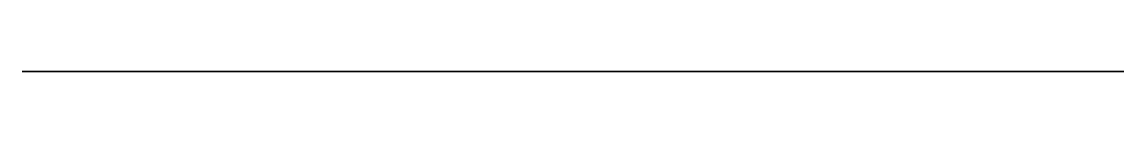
# Model space of a CAD drawing. Header units: centimetres. Extents: x -0.32 to 6.78, y 1.63 to 1.63.
import ezdxf

# ---------------------------------------------------------------- set-up
doc = ezdxf.new("R2010")
doc.units = ezdxf.units.CM
doc.header["$MEASUREMENT"] = 0
doc.layers.add('VeinCam Plus_Acrylic Top v1_Reconstructed-Sketch1', color=7, linetype='Continuous')

msp = doc.modelspace()

# ---------------------------------------------------------------- linework, layer by layer
at = {"layer": 'VeinCam Plus_Acrylic Top v1_Reconstructed-Sketch1'}
for p, q in [((-0.32, 1.63, 0.39), (-0.32, 1.63, -4.81)), ((6.28, 1.63, 0.89), (0.18, 1.63, 0.89)), ((0.18, 1.63, -5.31), (6.28, 1.63, -5.31)), ((6.78, 1.63, -4.81), (6.78, 1.63, 0.39))]:
    msp.add_line(p, q, dxfattribs=at)
at = {"layer": 'VeinCam Plus_Acrylic Top v1_Reconstructed-Sketch1', "extrusion": (0, -1, 0)}
for centre, radius in [((0.33, -4.66, -1.63), 0.16), ((0.33, 0.24, -1.63), 0.16), ((1.9359, -1.7632, -1.63), 0.45), ((6.13, 0.24, -1.63), 0.16), ((6.13, -4.66, -1.63), 0.16)]:
    msp.add_circle(centre, radius, dxfattribs=at)
at = {"layer": 'VeinCam Plus_Acrylic Top v1_Reconstructed-Sketch1', "extrusion": (0, 1, 0)}
for centre, start, end in [((-0.18, 0.39, 1.63), 360, 90), ((-0.18, -4.81, 1.63), 270, 0), ((-6.28, 0.39, 1.63), 90, 180), ((-6.28, -4.81, 1.63), 180, 270)]:
    msp.add_arc(centre, 0.5, start, end, dxfattribs=at)
at = {"layer": 'VeinCam Plus_Acrylic Top v1_Reconstructed-Sketch1'}
msp.add_point((3.23, 1.63, -2.21), dxfattribs=at)

doc.saveas('drawing.dxf')
